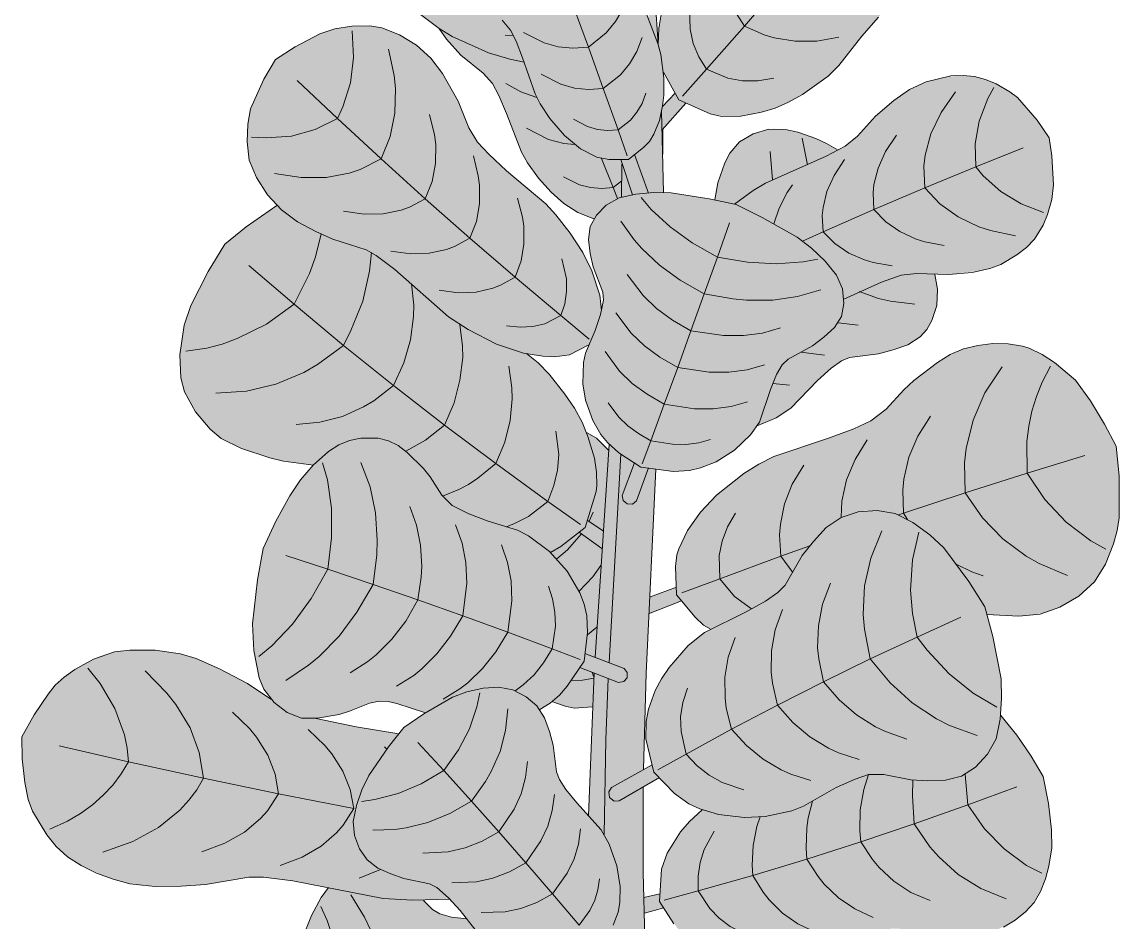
# Model space of a CAD drawing. Header units: centimetres. Extents: x 0 to 879, y -664 to 265.
# Drawn here: x 192.6 to 249.8, y 102.4 to 149.3 of the extents above; entities that cross this region are included whole.
import ezdxf

# ---------------------------------------------------------------- set-up
doc = ezdxf.new("R2010")
doc.units = ezdxf.units.CM
for name, color, linetype, lineweight, true_color in [('VEG-HOJAS', 117, 'Continuous', 18, 0x2e5e38), ('VEG-NERVIOS', 115, 'Continuous', 9, 0x528c5c), ('VEG-TRONCO', 25, 'Continuous', 18, 0x684830)]:
    doc.layers.add(name, color=color, linetype=linetype, lineweight=lineweight, true_color=true_color)
doc.layers.add('VEG-RELLENO', color=253, linetype='Continuous', true_color=0x96c896)

# ---------------------------------------------------------------- blocks, each defined once
blk = doc.blocks.new('VEG_Ficus_lyrata_ALZADO')
at = {"layer": 'VEG-RELLENO', "true_color": 0x518d59}
h = blk.add_hatch(color=115, dxfattribs=at)
h.dxf.hatch_style = 1
h.paths.add_polyline_path([(-20.65, 160.89), (-19.73, 161.9), (-18.29, 163.17), (-17.77, 163.48), (-17.18, 163.75), (-16.19, 164.07), (-15.16, 164.18), (-14.1, 164.01), (-13.39, 163.77), (-12.71, 163.45), (-11.83, 162.82), (-11.31, 162.29), (-10.39, 161.16), (-10.02, 160.6), (-9.4, 159.48), (-9.03, 158.97), (-8.35, 158.34), (-6.55, 157.04), (-7.83, 156.08), (-8.15, 155.74), (-8.59, 155.14), (-8.96, 154.46), (-9.11, 153.99), (-9.16, 153.49), (-9.15, 152.97), (-9, 152.21), (-8.7, 151.53), (-7.74, 150.34), (-6.7, 149.43), (-6.4, 149.1), (-6.07, 148.54), (-5.56, 147.25), (-6.3, 147.4), (-7.42, 147.74), (-9.31, 148.58), (-9.98, 149), (-11.85, 150.39), (-12.92, 151.09), (-13.7, 151.51), (-14.56, 151.76), (-16.38, 152.01), (-18.03, 152.47), (-18.96, 152.91), (-19.78, 153.53), (-20.5, 154.3), (-20.87, 154.85), (-21.22, 155.75), (-21.4, 156.72), (-21.45, 157.62), (-21.34, 158.46), (-20.94, 160.05)])
at = {"layer": 'VEG-RELLENO', "true_color": 0x4d8655}
h = blk.add_hatch(color=105, dxfattribs=at)
h.dxf.hatch_style = 1
h.paths.add_polyline_path([(16.09, 161.88), (17.17, 160.76), (18.52, 159.07), (19, 158.18), (19.38, 157.15), (19.58, 156.08), (19.49, 155.06), (19.13, 154.05), (18.59, 153.16), (17.84, 152.45), (16.93, 151.88), (16.04, 151.4), (14.25, 150.75), (13.75, 150.42), (12.91, 149.6), (10.58, 146.78), (9.66, 146.03), (8.23, 145.17), (7.52, 144.86), (6.81, 144.64), (5.74, 144.44), (5.06, 144.41), (4.14, 144.55), (2.51, 145.28), (1.7, 146.72), (1.57, 147.65), (1.43, 148.17), (1.46, 149), (1.57, 149.7), (1.74, 150.41), (2.14, 151.51), (2.27, 151.79), (2.8, 151.8), (3.3, 151.92), (4.34, 152.47), (5.36, 153.3), (6.08, 154.11), (6.75, 155.04), (7.3, 156), (8.6, 159.44), (8.96, 160.16), (9.29, 160.61), (10.75, 161.96), (11.55, 162.95), (11.9, 163.47), (12.84, 163.29), (13.73, 162.96), (15.17, 162.35)])
at = {"layer": 'VEG-RELLENO', "true_color": 0x6ca273}
h = blk.add_hatch(color=113, dxfattribs=at)
h.dxf.hatch_style = 1
h.paths.add_polyline_path([(-5.75, 157.53), (-4.7, 157.71), (-3.53, 157.82), (-2.64, 157.21), (-1.9, 156.85), (-1.24, 156.7), (-0.48, 156.76), (-0.01, 156.13), (0.34, 155.44), (0.5, 154.69), (0.53, 153.9), (0.51, 153.16), (0.31, 151.79), (0.33, 151.34), (0.79, 149.81), (1.5, 147.94), (1.67, 147.06), (1.74, 145.83), (1.62, 144.72), (1.4, 143.95), (1.21, 143.5), (0.84, 142.96), (-0.12, 142.18), (-1.15, 142.17), (-1.77, 142.29), (-2.19, 142.48), (-2.84, 142.89), (-3.65, 143.62), (-4.22, 144.31), (-4.86, 145.33), (-5.1, 145.86), (-5.9, 148.14), (-6.27, 148.92), (-6.54, 149.27), (-7.58, 150.16), (-8.07, 150.71), (-8.56, 151.32), (-8.92, 151.98), (-9.11, 152.71), (-9.16, 153.49), (-9.04, 154.22), (-8.72, 154.92), (-8.15, 155.74), (-7.66, 156.23), (-6.51, 157.06)])
at = {"layer": 'VEG-RELLENO', "true_color": 0x967052}
h = blk.add_hatch(color=23, dxfattribs=at)
h.dxf.hatch_style = 1
h.paths.add_polyline_path([(-1.97, 40), (-0.97, 60), (-0.79, 66.62), (-0.77, 69.98), (-0.94, 76.82), (-1.7, 90.14), (-0.06, 90.14), (0.17, 90.27), (0.26, 90.53), (0.17, 90.78), (-0.06, 90.92), (-1.75, 90.94), (-2.11, 98.02), (-2.2, 100.87), (-2.08, 100.93), (-0.86, 99.46), (-0.67, 99.42), (-0.44, 99.48), (-0.31, 99.63), (-0.27, 99.82), (-0.36, 100.07), (-1.49, 101.42), (-0.91, 102.27), (-0.66, 102.95), (-0.54, 104), (-0.66, 105.09), (-0.9, 105.94), (-1.26, 106.75), (-1.54, 107.24), (-2.2, 107.99), (-1.91, 115.41), (-0.59, 114.91), (-0.3, 115.01), (-0.16, 115.28), (-0.21, 115.51), (-0.38, 115.67), (-1.86, 116.24), (-1.12, 127.32), (-0.62, 126.89), (0.2, 126.37), (-0.44, 124.66), (-0.41, 124.43), (-0.22, 124.24), (0.05, 124.21), (0.3, 124.39), (0.93, 126.1), (1.3, 126.04), (0.8, 115.4), (0.67, 110.39), (-1, 109.44), (-1.12, 109.29), (-1.16, 109.1), (-1.13, 108.95), (-1.01, 108.8), (-0.87, 108.73), (-0.67, 108.73), (0.65, 109.46), (0.65, 105.01), (0.74, 101.61), (1.19, 93.97), (-0.41, 94.02), (-0.67, 93.86), (-0.74, 93.6), (-0.64, 93.35), (-0.43, 93.23), (1.25, 93.17), (1.95, 84.25), (0.3, 84.74), (0.02, 84.63), (-0.07, 84.5), (-0.1, 84.31), (-0.01, 84.09), (0.15, 83.97), (1.83, 83.46), (1.62, 81.83), (1.6, 80.64), (1.72, 79.87), (1.92, 79.11), (2.41, 77.9), (2.66, 73.49), (2.82, 66.61), (2.78, 59.9), (2.17, 40)])
h.paths.add_polyline_path([(-0.48, 140.21), (-0.46, 141.94), (0.1, 140.34)])
h.paths.add_polyline_path([(1.27, 150.53), (1.43, 148.18), (0.89, 149.54)])
h.paths.add_polyline_path([(1.61, 144.67), (1.71, 140.46), (0.92, 140.43), (0.19, 142.43), (0.84, 142.96), (1.1, 143.3), (1.4, 143.95)])
h.paths.add_polyline_path([(0.49, 150.71), (0.31, 151.56), (0.32, 152.01), (0.43, 152.61), (1.05, 152.08)])
at = {"layer": 'VEG-RELLENO', "true_color": 0x5b9663}
h = blk.add_hatch(color=103, dxfattribs=at)
h.dxf.hatch_style = 1
h.paths.add_polyline_path([(-18.51, 147.38), (-17.49, 148.05), (-15.96, 148.83), (-15.15, 149.04), (-14.23, 149.15), (-13.27, 149.11), (-12.36, 148.82), (-11.45, 148.33), (-10.65, 147.7), (-10, 146.93), (-9.46, 146.06), (-8.99, 145.21), (-8.44, 143.83), (-7.98, 143.08), (-7.4, 142.45), (-6.47, 141.59), (-4.72, 140.14), (-4.16, 139.59), (-3.15, 138.33), (-2.5, 137.33), (-1.9, 136.05), (-1.61, 135.11), (-1.52, 134.54), (-1.52, 134.3), (-1.58, 134.09), (-1.85, 133.27), (-2.18, 132.52), (-3.2, 132), (-3.98, 131.89), (-4.59, 131.92), (-5.59, 132.09), (-6.99, 132.56), (-8.48, 133.31), (-9.5, 133.98), (-12.3, 136.45), (-13.26, 137.17), (-13.79, 137.46), (-15.52, 138.02), (-16.42, 138.43), (-17.37, 138.93), (-18.21, 139.55), (-18.93, 140.33), (-19.51, 141.23), (-19.88, 142.14), (-20, 143.09), (-19.93, 144.3), (-19.72, 145.07), (-19.03, 146.52)])
at = {"layer": 'VEG-RELLENO', "true_color": 0x477c4e}
h = blk.add_hatch(color=105, dxfattribs=at)
h.dxf.hatch_style = 1
h.paths.add_polyline_path([(1.67, 143.77), (1.7, 142.81), (1.68, 142.46), (1.64, 143.73)])
h.paths.add_polyline_path([(-1.93, 139.08), (-2.76, 139.42), (-3.48, 139.88), (-4.15, 140.47), (-4.8, 141.2), (-5.38, 142.01), (-5.7, 142.56), (-6.47, 144.58), (-6.88, 145.51), (-7.21, 146.13), (-7.69, 146.67), (-8.86, 147.62), (-9.6, 148.44), (-10.01, 149.02), (-8.95, 148.4), (-7.81, 147.89), (-6.66, 147.49), (-5.56, 147.25), (-5.1, 145.86), (-4.86, 145.33), (-4.22, 144.31), (-3.45, 143.42), (-2.62, 142.74), (-1.98, 142.38), (-1.35, 142.19), (-0.52, 142.18), (-0.46, 141.94), (-0.48, 140.21), (-0.85, 140.07), (-1.28, 139.8), (-1.64, 139.47)])
at = {"layer": 'VEG-RELLENO', "true_color": 0x609967}
h = blk.add_hatch(color=103, dxfattribs=at)
h.dxf.hatch_style = 1
h.paths.add_polyline_path([(21.8, 143.31), (21.95, 142.37), (22.03, 141.1), (21.95, 140.1), (21.72, 139.31), (21.36, 138.5), (21.04, 138.02), (20.37, 137.39), (19.29, 136.71), (18.42, 136.41), (16.56, 136.18), (14.89, 136.23), (14.09, 136.14), (13.07, 135.79), (11.11, 134.9), (10.96, 135.68), (10.72, 136.15), (10.14, 136.87), (9.42, 137.55), (8.93, 137.94), (8.12, 138.46), (6.64, 139.27), (5.4, 139.85), (6.38, 140.56), (7.02, 140.94), (9.36, 141.96), (10.93, 142.72), (11.61, 143.2), (12.76, 144.44), (14.24, 145.64), (15.09, 146.11), (16.36, 146.48), (17.33, 146.56), (17.92, 146.51), (18.77, 146.24), (19.53, 145.85), (20.15, 145.4), (20.65, 144.87), (21.38, 143.95)])
at = {"layer": 'VEG-RELLENO', "true_color": 0x96bc76}
h = blk.add_hatch(color=63, dxfattribs=at)
h.dxf.hatch_style = 1
h.paths.add_polyline_path([(1.66, 144.94), (2.32, 145.63), (2.51, 145.28), (2.87, 145.12), (1.64, 143.73), (1.61, 144.67)])
at = {"layer": 'VEG-RELLENO', "true_color": 0x487d4f}
h = blk.add_hatch(color=105, dxfattribs=at)
h.dxf.hatch_style = 1
h.paths.add_polyline_path([(15.85, 136.18), (16.01, 135.11), (15.9, 134.29), (15.57, 133.55), (15.09, 132.94), (14.45, 132.52), (13.68, 132.25), (12.92, 132.04), (11.4, 131.85), (10.98, 131.68), (10.44, 131.3), (9.74, 130.66), (8.35, 129.21), (7.58, 128.72), (6.59, 128.29), (6.82, 128.74), (7.28, 130.19), (7.79, 131.32), (8.2, 131.77), (9.48, 132.46), (10.62, 133.42), (10.99, 134), (11.09, 134.44), (11.11, 134.9), (13.07, 135.79), (14.09, 136.14), (14.62, 136.22), (15.16, 136.22)])
h.paths.add_polyline_path([(4.39, 140.07), (4.48, 140.71), (4.63, 141.22), (4.91, 142.01), (5.16, 142.51), (5.67, 143.09), (6.13, 143.39), (6.64, 143.61), (7.47, 143.78), (8.38, 143.68), (9.02, 143.5), (9.93, 143.14), (10.81, 142.66), (9.05, 141.82), (7.02, 140.94), (6.38, 140.56), (5.4, 139.85)])
at = {"layer": 'VEG-RELLENO', "true_color": 0x96bc76}
h = blk.add_hatch(color=63, dxfattribs=at)
h.dxf.hatch_style = 1
h.paths.add_polyline_path([(0.1, 140.34), (-0.52, 142.18), (-0.12, 142.18), (0.19, 142.43), (0.92, 140.43)])
at = {"layer": 'VEG-RELLENO', "true_color": 0x6ea275}
h = blk.add_hatch(color=113, dxfattribs=at)
h.dxf.hatch_style = 1
h.paths.add_polyline_path([(5.49, 139.83), (6.85, 139.16), (8.67, 138.12), (9.42, 137.55), (10.14, 136.87), (10.72, 136.15), (11.03, 135.43), (11.11, 134.68), (10.99, 134), (10.62, 133.42), (10.06, 132.91), (9.48, 132.46), (8.2, 131.77), (7.9, 131.48), (7.6, 130.97), (7.28, 130.19), (6.71, 128.49), (6.25, 127.83), (5.41, 127.02), (4.45, 126.42), (3.63, 126.1), (3.07, 125.97), (2.23, 125.91), (0.53, 126.15), (-0.62, 126.89), (-1.22, 127.42), (-1.56, 127.85), (-1.98, 128.58), (-2.36, 129.63), (-2.49, 130.48), (-2.47, 131.59), (-2.35, 132.09), (-1.85, 133.27), (-1.58, 134.09), (-1.42, 134.85), (-1.46, 135.26), (-1.96, 136.58), (-2.11, 137.28), (-2.2, 138.01), (-2.12, 138.68), (-1.79, 139.28), (-1.28, 139.8), (-0.61, 140.17), (0.26, 140.37), (1.5, 140.46), (2.41, 140.41), (4.3, 140.09)])
at = {"layer": 'VEG-RELLENO', "true_color": 0x4d8554}
h = blk.add_hatch(color=105, dxfattribs=at)
h.dxf.hatch_style = 1
h.paths.add_polyline_path([(-21.16, 137.76), (-20.04, 138.66), (-18.45, 139.78), (-17.67, 139.12), (-16.74, 138.59), (-15.52, 138.02), (-14.06, 137.56), (-13.26, 137.17), (-12.54, 136.64), (-11.55, 135.81), (-9.81, 134.23), (-9.17, 133.74), (-8.48, 133.31), (-6.99, 132.56), (-6.28, 132.29), (-5.43, 132.06), (-5.15, 131.85), (-4.25, 130.98), (-3.18, 129.58), (-2.54, 128.48), (-2.1, 127.37), (-1.82, 126.24), (-1.76, 125.19), (-1.88, 124.55), (-2.37, 122.99), (-3.65, 122.01), (-4.19, 121.7), (-5.05, 122.39), (-5.61, 122.72), (-7.7, 123.43), (-8.67, 123.81), (-9.3, 124.15), (-9.68, 124.48), (-10.62, 125.86), (-11.43, 126.7), (-12.12, 127.27), (-12.36, 127.41), (-12.89, 127.59), (-13.46, 127.67), (-14.06, 127.66), (-14.94, 127.45), (-15.76, 126.95), (-16.54, 126.25), (-18.46, 126.53), (-19.54, 126.85), (-20.66, 127.27), (-21.34, 127.64), (-21.64, 127.86), (-22.45, 128.71), (-23.09, 129.72), (-23.37, 130.43), (-23.45, 130.8), (-23.5, 131.99), (-23.28, 133.54), (-22.93, 134.57), (-21.9, 136.57)])
at = {"layer": 'VEG-RELLENO', "true_color": 0x528e5a}
h = blk.add_hatch(color=93, dxfattribs=at)
h.dxf.hatch_style = 1
h.paths.add_polyline_path([(25.3, 127.24), (25.45, 125.69), (25.45, 123.51), (25.26, 122.5), (24.91, 121.44), (24.39, 120.44), (23.65, 119.65), (22.71, 119.01), (21.69, 118.57), (20.61, 118.39), (18.56, 118.46), (18.45, 118.86), (17.75, 119.99), (16.74, 121.41), (16.08, 122.17), (15.31, 122.83), (14.41, 123.43), (13.47, 123.81), (12.84, 123.89), (12.18, 123.87), (11.54, 123.74), (10.96, 123.52), (10.43, 123.2), (9.96, 122.76), (9.12, 121.78), (8.78, 121.28), (8.21, 120.24), (7.67, 119.61), (7.02, 119.16), (6.02, 118.61), (4.14, 117.71), (3.8, 117.91), (3.35, 118.32), (2.38, 119.48), (2.36, 121.28), (2.41, 121.58), (2.62, 122.2), (2.96, 122.84), (3.63, 123.8), (4.17, 124.4), (4.79, 124.98), (6.28, 126.06), (7.45, 126.7), (10.3, 127.65), (11.63, 128.14), (12.51, 128.56), (13.06, 128.94), (14.48, 130.43), (15.35, 131.13), (16.31, 131.81), (17.34, 132.31), (18.48, 132.55), (19.67, 132.57), (20.41, 132.45), (20.76, 132.34), (21.77, 131.82), (22.93, 130.91), (23.6, 130.15), (24.7, 128.39)])
at = {"layer": 'VEG-RELLENO', "true_color": 0x6aa071}
h = blk.add_hatch(color=103, dxfattribs=at)
h.dxf.hatch_style = 1
h.paths.add_polyline_path([(-19.16, 121.91), (-18.49, 123.32), (-17.41, 125.21), (-16.79, 125.98), (-16.03, 126.72), (-15.21, 127.31), (-14.36, 127.62), (-13.46, 127.67), (-12.62, 127.52), (-11.88, 127.1), (-11.21, 126.49), (-10.62, 125.86), (-9.68, 124.48), (-9.3, 124.15), (-8.67, 123.81), (-7.7, 123.43), (-5.61, 122.72), (-4.77, 122.19), (-3.74, 121.25), (-3.32, 120.73), (-2.96, 120.19), (-2.54, 119.3), (-2.35, 118.7), (-2.24, 117.81), (-2.43, 116.04), (-3.32, 114.73), (-3.72, 114.26), (-4.2, 113.85), (-4.74, 113.51), (-5.25, 114.03), (-5.9, 114.43), (-6.62, 114.66), (-7.14, 114.68), (-7.99, 114.57), (-9.04, 114.26), (-9.76, 113.9), (-10.7, 113.34), (-12.19, 113.83), (-12.64, 113.93), (-13.11, 113.94), (-13.62, 113.84), (-14.92, 113.32), (-15.75, 113.15), (-16.61, 113.04), (-17.42, 113.12), (-18.15, 113.5), (-18.79, 114.08), (-19.26, 114.85), (-19.54, 115.85), (-19.71, 117.29), (-19.69, 118.34), (-19.42, 120.53)])
at = {"layer": 'VEG-RELLENO', "true_color": 0x477b4e}
h = blk.add_hatch(color=105, dxfattribs=at)
h.dxf.hatch_style = 1
h.paths.add_polyline_path([(-2.31, 127.95), (-1.6, 127.5), (-1.15, 127.01), (-1.44, 122.83), (-2.26, 123.37), (-1.88, 124.55), (-1.75, 125.53), (-1.89, 126.61)])
h.paths.add_polyline_path([(-2.01, 113.66), (-2.95, 113.59), (-3.42, 113.68), (-4.11, 113.93), (-3.52, 114.49), (-2.66, 115.71), (-1.91, 115.41)])
h.paths.add_polyline_path([(-2.35, 118.7), (-2.66, 119.6), (-3.13, 120.47), (-3.52, 120.99), (-4.19, 121.7), (-3.65, 122.01), (-2.69, 122.75), (-1.5, 121.9), (-1.86, 116.24), (-2.39, 116.43), (-2.24, 117.81)])
at = {"layer": 'VEG-RELLENO', "true_color": 0x96bc76}
h = blk.add_hatch(color=63, dxfattribs=at)
h.dxf.hatch_style = 1
h.paths.add_polyline_path([(-0.44, 124.66), (0.2, 126.37), (0.53, 126.15), (0.93, 126.08), (0.32, 124.43), (0.12, 124.24), (-0.11, 124.21), (-0.37, 124.37)])
at = {"layer": 'VEG-RELLENO', "true_color": 0x689f6f}
h = blk.add_hatch(color=103, dxfattribs=at)
h.dxf.hatch_style = 1
h.paths.add_polyline_path([(18.45, 118.86), (18.87, 117.31), (19.3, 115.11), (19.33, 114.09), (19.26, 113.01), (19.04, 111.99), (18.6, 111.18), (17.97, 110.51), (17.24, 110.04), (16.4, 109.83), (15.48, 109.8), (14.6, 109.84), (13.19, 110.13), (12.4, 110.12), (11.69, 109.89), (10.71, 109.44), (9.01, 108.48), (8.39, 108.23), (7, 107.94), (5.92, 107.88), (4.57, 108.04), (3.6, 108.33), (3.02, 108.6), (2.28, 109.14), (1.2, 110.24), (0.79, 111.98), (0.8, 112.89), (0.93, 113.53), (1.28, 114.5), (1.6, 115.11), (2, 115.71), (3, 116.84), (3.84, 117.53), (6.02, 118.61), (7.02, 119.16), (7.67, 119.61), (8.05, 120), (8.94, 121.54), (9.52, 122.27), (10.19, 122.99), (10.96, 123.52), (11.86, 123.81), (12.84, 123.89), (13.78, 123.72), (14.71, 123.25), (15.84, 122.4), (16.53, 121.67), (17.75, 119.99)])
at = {"layer": 'VEG-RELLENO', "true_color": 0x96bc76}
h = blk.add_hatch(color=63, dxfattribs=at)
h.dxf.hatch_style = 1
h.paths.add_polyline_path([(-1.5, 121.9), (-2.69, 122.75), (-2.37, 122.99), (-2.26, 123.37), (-1.44, 122.83)])
h = blk.add_hatch(color=63, dxfattribs=at)
h.dxf.hatch_style = 1
h.paths.add_polyline_path([(0.97, 119.36), (2.38, 119.88), (2.38, 119.48), (2.64, 119.18), (0.93, 118.49)])
at = {"layer": 'VEG-RELLENO', "true_color": 0x53905b}
h = blk.add_hatch(color=93, dxfattribs=at)
h.dxf.hatch_style = 1
h.paths.add_polyline_path([(-31.73, 112.08), (-31.21, 113.06), (-30.36, 114.32), (-29.99, 114.78), (-29.53, 115.2), (-28.67, 115.79), (-27.65, 116.3), (-26.91, 116.51), (-25.67, 116.63), (-24.78, 116.6), (-23.89, 116.49), (-23.06, 116.3), (-22.24, 116.01), (-19.97, 114.87), (-18.75, 114.05), (-18.15, 113.5), (-17.42, 113.12), (-16.9, 113.03), (-16.4, 113.05), (-14.31, 112.61), (-12.08, 112.25), (-13.51, 110.31), (-14.01, 109.33), (-14.3, 108.51), (-14.43, 107.95), (-14.46, 107.43), (-14.33, 106.7), (-14.14, 106.25), (-13.88, 105.84), (-13.39, 105.37), (-12.96, 105.14), (-12.05, 104.77), (-10.69, 104.49), (-10.28, 104.34), (-9.94, 104.12), (-9.43, 103.62), (-11.35, 103.57), (-12.91, 103.67), (-17.62, 104.58), (-19.14, 104.78), (-20.28, 104.73), (-22.17, 104.39), (-24.33, 104.27), (-25.68, 104.35), (-26.54, 104.54), (-27.41, 104.82), (-28.65, 105.39), (-29.36, 105.84), (-30.2, 106.67), (-30.85, 107.61), (-31.31, 108.52), (-31.53, 109.41), (-31.73, 111.14)])
at = {"layer": 'VEG-RELLENO', "true_color": 0x96bc76}
h = blk.add_hatch(color=63, dxfattribs=at)
h.dxf.hatch_style = 1
h.paths.add_polyline_path([(-0.63, 114.92), (-2.66, 115.71), (-2.43, 116.04), (-2.36, 116.43), (-0.38, 115.67), (-0.21, 115.51), (-0.16, 115.24), (-0.33, 114.99)])
at = {"layer": 'VEG-RELLENO', "true_color": 0x70a477}
h = blk.add_hatch(color=113, dxfattribs=at)
h.dxf.hatch_style = 1
h.paths.add_polyline_path([(-11.82, 112.57), (-10.79, 113.28), (-9.29, 114.15), (-8.54, 114.43), (-7.7, 114.62), (-6.88, 114.68), (-6.14, 114.53), (-5.45, 114.18), (-4.89, 113.7), (-4.5, 113.08), (-4.24, 112.36), (-4.05, 111.65), (-3.87, 110.26), (-3.72, 109.86), (-3.38, 109.34), (-2.81, 108.65), (-1.54, 107.24), (-1.13, 106.49), (-0.72, 105.37), (-0.55, 104.28), (-0.57, 103.46), (-0.66, 102.95), (-0.91, 102.27), (-1.72, 101.09), (-2.84, 100.57), (-3.55, 100.36), (-4.06, 100.33), (-4.87, 100.39), (-5.93, 100.65), (-6.72, 101.01), (-7.68, 101.63), (-8.07, 102), (-8.89, 103.04), (-9.5, 103.7), (-10.1, 104.24), (-10.48, 104.42), (-11.83, 104.7), (-12.5, 104.95), (-13.18, 105.25), (-13.74, 105.67), (-14.14, 106.25), (-14.39, 106.94), (-14.46, 107.68), (-14.3, 108.51), (-13.9, 109.59), (-13.51, 110.31), (-12.51, 111.72)])
at = {"layer": 'VEG-RELLENO', "true_color": 0x4b8353}
h = blk.add_hatch(color=105, dxfattribs=at)
h.dxf.hatch_style = 1
h.paths.add_polyline_path([(21.5, 110.02), (21.77, 108.61), (21.96, 106.62), (21.86, 105.68), (21.61, 104.68), (21.2, 103.74), (20.57, 102.97), (19.73, 102.34), (18.81, 101.9), (17.82, 101.7), (16.78, 101.69), (15.79, 101.74), (13.99, 102.09), (13.41, 102.08), (12.28, 101.83), (8.87, 100.75), (7.7, 100.6), (6.08, 100.62), (5.34, 100.73), (4.64, 100.9), (3.66, 101.27), (3.09, 101.57), (2.42, 102.13), (1.49, 103.51), (1.6, 105.2), (1.89, 106.03), (2.6, 107.14), (3.06, 107.67), (3.73, 108.29), (4.57, 108.04), (5.58, 107.9), (6.64, 107.91), (7.71, 108.06), (8.39, 108.23), (9.01, 108.48), (10.44, 109.3), (11.69, 109.89), (12.15, 110.06), (12.65, 110.15), (13.19, 110.13), (14.31, 109.89), (14.89, 109.82), (16.1, 109.81), (16.98, 109.94), (17.73, 110.33), (18.2, 110.71), (18.6, 111.18), (19.04, 111.99), (19.28, 113.2), (19.94, 112.42), (20.75, 111.27)])
at = {"layer": 'VEG-RELLENO', "true_color": 0x96bc76}
h = blk.add_hatch(color=63, dxfattribs=at)
h.dxf.hatch_style = 1
h.paths.add_polyline_path([(-1.03, 109.42), (1.11, 110.63), (1.2, 110.24), (1.47, 109.94), (-0.6, 108.75), (-0.87, 108.73), (-1.07, 108.85), (-1.16, 109.14)])
at = {"layer": 'VEG-RELLENO', "true_color": 0x4a8051}
h = blk.add_hatch(color=105, dxfattribs=at)
h.dxf.hatch_style = 1
h.paths.add_polyline_path([(-18, 98.1), (-17.65, 99.69), (-17.05, 101.85), (-16.48, 103.09), (-15.76, 104.24), (-12.91, 103.67), (-10.81, 103.56), (-10.34, 103.09), (-9.95, 102.86), (-9.35, 102.69), (-8.55, 102.6), (-8.07, 102), (-7.68, 101.63), (-6.98, 101.15), (-6.2, 100.76), (-5.67, 100.56), (-4.87, 100.39), (-4.06, 100.33), (-3.42, 100.39), (-3, 99.76), (-2.61, 98.94), (-2.47, 98.35), (-2.24, 96.83), (-2.67, 95.27), (-2.89, 94.68), (-3.39, 93.88), (-4.02, 93.16), (-5.01, 94), (-6.14, 94.69), (-7.41, 95.26), (-8.86, 95.72), (-9.85, 95.95), (-10.81, 96.1), (-13.71, 96.12), (-15.34, 96.2), (-16.42, 96.31), (-17.13, 96.47), (-17.99, 96.87)])
at = {"layer": 'VEG-RELLENO', "true_color": 0x96bc76}
h = blk.add_hatch(color=63, dxfattribs=at)
h.dxf.hatch_style = 1
h.paths.add_polyline_path([(0.69, 103.71), (1.52, 103.91), (1.49, 103.51), (1.72, 103.18), (0.71, 102.89)])
at = {"layer": 'VEG-HOJAS'}
for points in [[(-5.56, 147.25), (-6.3, 147.4), (-7.42, 147.74), (-9.31, 148.58), (-9.98, 149), (-11.85, 150.39)], [(12.91, 149.6), (12.05, 148.6), (10.85, 147.07), (10.29, 146.52), (8.96, 145.57), (8.23, 145.17), (7.52, 144.86), (6.81, 144.64), (5.74, 144.44), (4.74, 144.42), (4.14, 144.55), (2.51, 145.28), (1.7, 146.72)], [(0.55, 150.5), (1.41, 148.22), (1.57, 147.65), (1.72, 146.44), (1.72, 145.53), (1.66, 144.98), (1.49, 144.2), (1.21, 143.5), (0.98, 143.12), (0.69, 142.82), (-0.12, 142.18), (-1.15, 142.17), (-1.77, 142.29), (-2.62, 142.74), (-3.45, 143.42), (-4.22, 144.31), (-4.72, 145.08), (-4.99, 145.59), (-5.64, 147.47), (-5.98, 148.34), (-6.27, 148.92), (-6.7, 149.43)], [(1.43, 148.17), (1.46, 149), (1.64, 150.05), (1.86, 150.77), (2.27, 151.79)], [(-2.18, 132.52), (-3.2, 132), (-3.98, 131.89), (-4.59, 131.92), (-5.59, 132.09), (-6.99, 132.56), (-8.48, 133.31), (-9.5, 133.98), (-12.3, 136.45), (-13.26, 137.17), (-13.79, 137.46), (-15.52, 138.02), (-16.42, 138.43), (-17.37, 138.93), (-18.21, 139.55), (-18.93, 140.33), (-19.51, 141.23), (-19.88, 142.14), (-20, 143.09), (-19.96, 144.01), (-19.81, 144.82), (-19.12, 146.36), (-18.51, 147.38), (-17.49, 148.05), (-16.21, 148.73), (-15.43, 148.99), (-14.54, 149.13), (-13.59, 149.14), (-12.97, 149.04), (-12.05, 148.68), (-11.17, 148.13), (-10.42, 147.46), (-9.81, 146.65), (-8.99, 145.21), (-8.44, 143.83), (-7.98, 143.08), (-7.4, 142.45), (-6.47, 141.59), (-4.43, 139.87), (-3.9, 139.29), (-3.15, 138.33), (-2.5, 137.33), (-2.02, 136.37), (-1.61, 135.11), (-1.52, 134.3)], [(-1.93, 139.08), (-2.76, 139.42), (-3.48, 139.88), (-4.15, 140.47), (-4.8, 141.2), (-5.38, 142.01), (-5.7, 142.56), (-6.47, 144.58), (-6.88, 145.51), (-7.21, 146.13), (-7.69, 146.67), (-8.86, 147.62), (-9.6, 148.44), (-10.01, 149.02)], [(5.4, 139.85), (6.38, 140.56), (7.02, 140.94), (10.19, 142.35), (11.17, 142.87), (11.81, 143.39), (12.76, 144.44), (13.71, 145.25), (14.52, 145.82), (15.39, 146.23), (16.69, 146.53), (17.33, 146.56), (17.92, 146.51), (18.49, 146.35), (19.04, 146.12), (19.76, 145.71), (20.15, 145.4), (21.18, 144.22), (21.8, 143.31), (21.95, 142.37), (22.04, 140.86), (21.95, 140.1), (21.72, 139.31), (21.5, 138.76), (21.04, 138.02), (20.62, 137.59), (20.12, 137.2), (19.29, 136.71), (18.72, 136.49), (17.79, 136.29), (16.56, 136.18), (14.89, 136.23), (14.09, 136.14), (13.07, 135.79), (11.11, 134.9)], [(1.66, 144.94), (2.32, 145.63)], [(2.87, 145.12), (1.64, 143.73)], [(1.67, 143.77), (1.68, 142.46)], [(4.39, 140.07), (4.54, 140.96), (4.91, 142.01), (5.16, 142.51), (5.67, 143.09), (6.38, 143.51), (7.19, 143.75), (8.06, 143.74), (8.7, 143.6), (9.64, 143.27), (10.21, 143.01), (10.81, 142.66)], [(0.19, 142.43), (0.92, 140.43)], [(0.1, 140.34), (-0.52, 142.18)], [(-16.54, 126.25), (-18.1, 126.46), (-18.81, 126.62), (-20.29, 127.11), (-21.34, 127.64), (-21.92, 128.12), (-22.69, 129.03), (-23.25, 130.07), (-23.45, 130.8), (-23.5, 131.99), (-23.28, 133.54), (-22.93, 134.57), (-22.03, 136.34), (-21.16, 137.76), (-20.04, 138.66), (-18.45, 139.78)], [(15.85, 136.18), (15.99, 135.41), (15.96, 134.56), (15.7, 133.78), (15.43, 133.32), (15.09, 132.94), (14.45, 132.52), (13.68, 132.25), (12.92, 132.04), (11.4, 131.85), (10.98, 131.68), (10.44, 131.3), (9.74, 130.66), (8.35, 129.21), (7.58, 128.72), (6.59, 128.29)], [(4.14, 117.71), (3.8, 117.91), (3.35, 118.32), (2.38, 119.48), (2.34, 120.97), (2.41, 121.58), (2.5, 121.89), (2.96, 122.84), (3.63, 123.8), (4.47, 124.69), (5.89, 125.81), (6.67, 126.29), (7.45, 126.7), (10.3, 127.65), (11.63, 128.14), (12.51, 128.56), (13.31, 129.16), (14.23, 130.18), (14.75, 130.66), (15.98, 131.6), (16.65, 132.01), (17.34, 132.31), (18.09, 132.49), (18.88, 132.58), (19.67, 132.57), (20.41, 132.45), (20.76, 132.34), (21.44, 132.02), (22.09, 131.6), (23.18, 130.67), (23.97, 129.6), (24.7, 128.39), (25.3, 127.24), (25.45, 125.69), (25.45, 123.51), (25.35, 122.84), (25.16, 122.15), (24.75, 121.09), (24.17, 120.16), (23.36, 119.42), (22.37, 118.84), (21.34, 118.48), (20.23, 118.38), (18.56, 118.46)], [(-5.43, 132.06), (-4.83, 131.58), (-4.25, 130.98), (-3.43, 129.95), (-2.94, 129.21), (-2.54, 128.48), (-2.23, 127.74), (-1.89, 126.61), (-1.78, 125.88), (-1.76, 125.19), (-1.81, 124.87), (-2.37, 122.99), (-3.65, 122.01), (-4.19, 121.7)], [(-10.7, 113.34), (-12.19, 113.83), (-12.64, 113.93), (-13.11, 113.94), (-13.62, 113.84), (-14.65, 113.42), (-15.19, 113.26), (-16.33, 113.06), (-17.16, 113.06), (-17.91, 113.35), (-18.59, 113.87), (-19.13, 114.57), (-19.37, 115.16), (-19.65, 116.58), (-19.72, 117.98), (-19.46, 120.27), (-19.16, 121.91), (-18.49, 123.32), (-17.77, 124.64), (-17.22, 125.48), (-16.55, 126.24), (-15.76, 126.95), (-15.21, 127.31), (-14.66, 127.54), (-14.06, 127.66), (-13.17, 127.65), (-12.62, 127.52), (-12.12, 127.27), (-11.65, 126.91), (-10.81, 126.07), (-10.46, 125.63), (-9.85, 124.69), (-9.3, 124.15), (-8.44, 123.71), (-7.43, 123.33), (-5.91, 122.85), (-5.33, 122.57), (-4.24, 121.74), (-3.32, 120.73), (-2.66, 119.6), (-2.43, 119), (-2.28, 118.4), (-2.25, 117.52), (-2.43, 116.04), (-3.32, 114.73), (-3.72, 114.26), (-4.2, 113.85), (-4.74, 113.51)], [(-2.31, 127.95), (-1.79, 127.66), (-1.15, 127.01)], [(0.93, 126.1), (0.3, 124.39), (0.09, 124.22), (-0.18, 124.23), (-0.39, 124.4), (-0.44, 124.66), (0.2, 126.37)], [(-2.26, 123.37), (-1.44, 122.83)], [(-1.5, 121.9), (-2.69, 122.75)], [(0.97, 119.36), (2.38, 119.88)], [(2.64, 119.18), (0.93, 118.49)], [(-9.43, 103.62), (-11.35, 103.57), (-12.91, 103.67), (-17.62, 104.58), (-19.14, 104.78), (-19.91, 104.77), (-22.17, 104.39), (-23.43, 104.3), (-24.78, 104.28), (-26.11, 104.43), (-26.98, 104.67), (-27.84, 104.99), (-28.65, 105.39), (-29.36, 105.84), (-29.95, 106.37), (-30.44, 106.98), (-31.18, 108.22), (-31.4, 108.82), (-31.58, 109.7), (-31.72, 110.94), (-31.73, 112.08), (-31.1, 113.24), (-30.36, 114.32), (-29.99, 114.78), (-29.53, 115.2), (-28.97, 115.6), (-28, 116.14), (-26.91, 116.51), (-26.1, 116.61), (-24.78, 116.6), (-23.47, 116.41), (-22.65, 116.17), (-21.44, 115.64), (-19.97, 114.87), (-18.75, 114.05)], [(-2.39, 116.43), (-0.34, 115.65), (-0.18, 115.44), (-0.18, 115.17), (-0.36, 114.97), (-0.63, 114.92), (-2.66, 115.71)], [(-8.07, 102), (-8.89, 103.04), (-9.5, 103.7), (-10.1, 104.24), (-10.48, 104.42), (-11.83, 104.7), (-12.5, 104.95), (-13.18, 105.25), (-13.74, 105.67), (-14.14, 106.25), (-14.39, 106.94), (-14.46, 107.68), (-14.3, 108.51), (-14.01, 109.33), (-13.65, 110.07), (-12.63, 111.56), (-11.82, 112.57), (-10.79, 113.28), (-9.29, 114.15), (-8.54, 114.43), (-7.7, 114.62), (-6.88, 114.68), (-6.14, 114.53), (-5.45, 114.18), (-4.89, 113.7), (-4.5, 113.08), (-4.24, 112.36), (-4.05, 111.65), (-3.87, 110.26), (-3.72, 109.86), (-3.38, 109.34), (-2.81, 108.65), (-1.54, 107.24), (-1.13, 106.49), (-0.72, 105.37), (-0.55, 104.28), (-0.57, 103.46), (-0.66, 102.95), (-0.91, 102.27)], [(-1.99, 113.66), (-2.95, 113.59), (-3.42, 113.68), (-4.11, 113.93)], [(-16.4, 113.05), (-14.31, 112.61), (-12.08, 112.25)], [(19.28, 113.2), (20.12, 112.17), (20.87, 111.08), (21.5, 110.02), (21.77, 108.61), (21.93, 107.24), (21.95, 106.31), (21.79, 105.35), (21.61, 104.68), (21.36, 104.03), (21.02, 103.46), (20.57, 102.97), (20.03, 102.53), (19.43, 102.17)], [(2.25, 102.35), (1.49, 103.51), (1.6, 105.2), (1.89, 106.03), (2.6, 107.14), (3.06, 107.67), (3.73, 108.29)], [(1.49, 109.96), (-0.6, 108.75), (-0.87, 108.73), (-1.11, 108.92), (-1.15, 109.22), (-1, 109.44), (1.11, 110.63)], [(-17.99, 96.87), (-18, 98.1), (-17.65, 99.69), (-17.15, 101.52), (-16.64, 102.78), (-16.13, 103.71), (-15.76, 104.24)], [(-10.81, 103.56), (-10.34, 103.09), (-9.95, 102.86), (-9.35, 102.69), (-8.55, 102.6)], [(0.69, 103.71), (1.52, 103.91)], [(1.72, 103.18), (0.71, 102.89)]]:
    blk.add_lwpolyline(points, dxfattribs=at)
for points in [[(5.49, 139.83), (6.85, 139.16), (8.67, 138.12), (9.42, 137.55), (10.14, 136.87), (10.72, 136.15), (11.03, 135.43), (11.11, 134.68), (10.99, 134), (10.62, 133.42), (10.06, 132.91), (9.48, 132.46), (8.2, 131.77), (7.9, 131.48), (7.6, 130.97), (7.28, 130.19), (6.71, 128.49), (6.25, 127.83), (5.41, 127.02), (4.45, 126.42), (3.63, 126.1), (3.07, 125.97), (2.23, 125.91), (0.53, 126.15), (-0.62, 126.89), (-1.22, 127.42), (-1.56, 127.85), (-1.98, 128.58), (-2.36, 129.63), (-2.49, 130.48), (-2.47, 131.59), (-2.35, 132.09), (-1.85, 133.27), (-1.58, 134.09), (-1.42, 134.85), (-1.46, 135.26), (-1.96, 136.58), (-2.11, 137.28), (-2.2, 138.01), (-2.12, 138.68), (-1.79, 139.28), (-1.28, 139.8), (-0.61, 140.17), (0.26, 140.37), (1.2, 140.45), (2.1, 140.44), (4.08, 140.13)], [(18.45, 118.86), (18.87, 117.31), (19.3, 115.11), (19.33, 114.09), (19.26, 113.01), (19.04, 111.99), (18.6, 111.18), (17.97, 110.51), (17.24, 110.04), (16.4, 109.83), (15.48, 109.8), (14.6, 109.84), (13.19, 110.13), (12.4, 110.12), (11.69, 109.89), (10.71, 109.44), (9.01, 108.48), (8.39, 108.23), (7, 107.94), (5.92, 107.88), (4.57, 108.04), (3.6, 108.33), (3.02, 108.6), (2.28, 109.14), (1.2, 110.24), (0.79, 111.98), (0.8, 112.89), (0.93, 113.53), (1.28, 114.5), (1.6, 115.11), (2, 115.71), (3, 116.84), (3.84, 117.53), (6.02, 118.61), (7.02, 119.16), (7.67, 119.61), (8.05, 120), (8.94, 121.54), (9.52, 122.27), (10.19, 122.99), (10.96, 123.52), (11.86, 123.81), (12.84, 123.89), (13.78, 123.72), (14.71, 123.25), (15.58, 122.61), (16.31, 121.93), (17.62, 120.19)]]:
    blk.add_lwpolyline(points, close=True, dxfattribs=at)
at = {"layer": 'VEG-NERVIOS'}
for points in [[(5.92, 149.13), (5.34, 150.04), (4.93, 151), (4.68, 152.02), (4.62, 152.66)], [(5.92, 149.13), (7.87, 151.42)], [(-2.21, 148.03), (-1.28, 148.77), (-0.79, 149.37), (-0.4, 150.05), (-0.12, 150.82)], [(-2.21, 148.03), (-3, 150.18)], [(3.94, 146.88), (3.54, 147.53), (3.25, 148.23), (3.09, 148.96), (3.06, 150.13)], [(-15.29, 144.32), (-15.01, 144.92), (-14.61, 146.17), (-14.45, 147.49), (-14.52, 148.89)], [(-2.21, 148.03), (-3.01, 147.97), (-3.78, 148.05), (-4.52, 148.25), (-5.59, 148.8)], [(3.94, 146.88), (5.92, 149.13)], [(5.92, 149.13), (6.96, 148.67), (7.48, 148.51), (8.57, 148.34), (9.69, 148.35), (10.84, 148.56)], [(-6.12, 148.64), (-6.54, 148.66)], [(-1.43, 145.87), (-0.54, 146.58), (-0.06, 147.16), (0.31, 147.81), (0.59, 148.54)], [(-13.01, 142.21), (-12.54, 143.37), (-12.29, 144.59), (-12.26, 145.88), (-12.33, 146.55), (-12.63, 147.93)], [(-1.43, 145.87), (-2.21, 148.03)], [(-1.43, 145.87), (-2.2, 145.83), (-2.94, 145.9), (-3.65, 146.1), (-4.67, 146.63)], [(2.69, 145.48), (3.94, 146.88)], [(3.94, 146.88), (5.06, 146.41), (5.83, 146.27), (6.63, 146.27), (7.46, 146.41)], [(-15.29, 144.32), (-17.39, 146.3)], [(-4.9, 145.4), (-5.72, 145.7), (-6.51, 146.14)], [(-0.66, 143.72), (-1.43, 145.87)], [(17.98, 141.8), (17.95, 142.99), (18.16, 144.18), (18.61, 145.35), (18.93, 145.92)], [(-0.66, 143.72), (-0.02, 144.23), (0.32, 144.64), (0.6, 145.1), (0.79, 145.63)], [(15.32, 140.7), (15.28, 141.83), (15.34, 142.4), (15.64, 143.51), (16.17, 144.62), (16.93, 145.71)], [(-15.29, 144.32), (-16.44, 143.74), (-17.68, 143.4), (-19.01, 143.3), (-19.76, 143.34)], [(-13.01, 142.21), (-15.29, 144.32)], [(-10.71, 140.13), (-10.35, 141.03), (-10.17, 141.97), (-10.16, 142.96), (-10.23, 143.47), (-10.48, 144.53)], [(-0.66, 143.72), (-1.21, 143.69), (-1.74, 143.74), (-2.26, 143.89), (-2.99, 144.27)], [(-2.91, 142.95), (-3.49, 143.01), (-4.28, 143.22), (-5.44, 143.81)], [(-0.19, 142.37), (-0.66, 143.72)], [(9.22, 141.9), (8.93, 143.29)], [(12.67, 139.57), (12.63, 140.44), (12.67, 140.87), (12.89, 141.73), (13.28, 142.59), (13.85, 143.44)], [(7.38, 141.12), (7.26, 142.59)], [(17.98, 141.8), (20.46, 142.79)], [(-13.01, 142.21), (-14.1, 141.65), (-14.67, 141.46), (-15.88, 141.23), (-17.18, 141.23), (-18.57, 141.45)], [(-10.71, 140.13), (-13.01, 142.21)], [(-8.38, 138.08), (-8.04, 138.95), (-7.88, 139.87), (-7.88, 140.83), (-7.95, 141.33), (-8.2, 142.36)], [(-0.91, 140.71), (-1.52, 142.22)], [(10.03, 138.41), (9.98, 139.25), (10.02, 139.67), (10.22, 140.51), (10.6, 141.35), (11.14, 142.18)], [(-0.91, 140.71), (-1.51, 140.66), (-2.1, 140.71), (-2.67, 140.86), (-3.5, 141.28)], [(15.32, 140.7), (17.98, 141.8)], [(17.98, 141.8), (18.37, 141.33), (19.28, 140.51), (20.35, 139.87), (21.52, 139.41)], [(-0.91, 140.71), (-0.47, 141.07)], [(-0.69, 140.14), (-0.91, 140.71)], [(7.46, 138.83), (7.73, 139.64), (8.16, 140.45), (8.43, 140.85)], [(12.67, 139.57), (15.32, 140.7)], [(15.32, 140.7), (16.11, 139.86), (17.06, 139.18), (18.15, 138.66), (18.75, 138.47), (20.06, 138.19)], [(-10.71, 140.13), (-11.53, 139.69), (-11.97, 139.53), (-12.9, 139.35), (-13.9, 139.33), (-14.97, 139.49)], [(-8.38, 138.08), (-10.71, 140.13)], [(-6.03, 136.05), (-5.71, 136.89), (-5.57, 137.77), (-5.58, 138.7), (-5.65, 139.17), (-5.91, 140.16)], [(4.52, 137.08), (3.2, 137.83), (2.05, 138.66), (1.07, 139.57), (0.54, 140.2)], [(10.03, 138.41), (12.67, 139.57)], [(12.67, 139.57), (13.29, 138.93), (14.02, 138.42), (14.87, 138.03), (15.33, 137.89), (16.34, 137.7)], [(3.83, 135.17), (2.58, 135.88), (1.5, 136.67), (0.57, 137.53), (0.17, 137.99), (-0.51, 138.97)], [(4.52, 137.08), (5.15, 138.87)], [(8.96, 137.92), (10.03, 138.41)], [(10.03, 138.41), (10.64, 137.79), (11.36, 137.3), (12.19, 136.94), (12.64, 136.81), (13.62, 136.63)], [(-17.54, 134.63), (-16.75, 136.24), (-16.45, 137.05), (-16.13, 138.29)], [(-8.38, 138.08), (-9.18, 137.64), (-9.6, 137.48), (-10.5, 137.29), (-11.47, 137.26), (-12.51, 137.4)], [(-6.03, 136.05), (-8.38, 138.08)], [(-14.97, 132.49), (-14.58, 133.26), (-13.97, 134.8), (-13.62, 136.36), (-13.52, 137.33)], [(-3.65, 134.05), (-3.43, 134.66), (-3.34, 135.29), (-3.35, 135.95), (-3.6, 137)], [(3.83, 135.17), (4.52, 137.08)], [(4.52, 137.08), (6.09, 136.82), (7.58, 136.74), (8.98, 136.84), (9.75, 136.98)], [(-17.54, 134.63), (-19.9, 136.66)], [(3.14, 133.25), (2.18, 133.8), (1.35, 134.41), (0.64, 135.08), (-0.19, 136.18)], [(-12.36, 130.39), (-11.82, 131.58), (-11.48, 132.78), (-11.32, 133.99), (-11.31, 134.59), (-11.42, 135.69)], [(-6.03, 136.05), (-6.79, 135.62), (-7.19, 135.47), (-8.05, 135.27), (-8.99, 135.23), (-9.98, 135.36)], [(-3.65, 134.05), (-6.03, 136.05)], [(3.14, 133.25), (3.83, 135.17)], [(3.83, 135.17), (5.32, 134.91), (6.04, 134.85), (7.4, 134.85), (8.69, 135.03), (9.9, 135.38)], [(11.9, 135.29), (12.92, 134.94), (13.54, 134.79), (14.8, 134.64)], [(-17.54, 134.63), (-18.99, 133.6), (-20.51, 132.84), (-21.29, 132.56), (-22.1, 132.34), (-23.18, 132.18)], [(-14.97, 132.49), (-17.54, 134.63)], [(-3.65, 134.05), (-4.48, 133.62), (-5.1, 133.47), (-5.77, 133.44), (-6.48, 133.51)], [(-2.16, 132.82), (-3.65, 134.05)], [(2.45, 131.33), (1.52, 131.87), (0.71, 132.47), (0.02, 133.12), (-0.78, 134.19)], [(-9.71, 128.33), (-9.21, 129.5), (-8.9, 130.67), (-8.76, 131.85), (-8.77, 132.44), (-8.9, 133.57)], [(2.45, 131.33), (3.14, 133.25)], [(3.14, 133.25), (4.83, 133), (5.88, 133), (6.87, 133.13), (7.8, 133.4)], [(10.81, 133.67), (11.86, 133.54)], [(-14.97, 132.49), (-16.32, 131.49), (-17.03, 131.08), (-18.49, 130.46), (-20.02, 130.1), (-21.63, 129.99)], [(-12.36, 130.39), (-14.97, 132.49)], [(1.74, 129.42), (0.85, 129.94), (0.08, 130.51), (-0.58, 131.14), (-1.34, 132.17)], [(8.86, 132.14), (10.09, 131.98)], [(-7.04, 126.33), (-6.57, 127.45), (-6.29, 128.58), (-6.18, 129.71), (-6.19, 130.28), (-6.35, 131.41)], [(1.74, 129.42), (2.45, 131.33)], [(2.45, 131.33), (4.09, 131.09), (5.11, 131.09), (6.07, 131.21), (6.97, 131.47)], [(17.43, 124.8), (17.4, 126.37), (17.48, 127.12), (17.84, 128.6), (18.46, 130.01), (19.35, 131.37)], [(20.66, 125.83), (20.65, 127.48), (20.74, 128.28), (20.9, 129.06), (21.14, 129.83), (21.44, 130.58), (21.87, 131.4)], [(-12.36, 130.39), (-13.39, 129.6), (-13.92, 129.28), (-15.03, 128.78), (-16.2, 128.48), (-17.43, 128.37)], [(-9.71, 128.33), (-12.36, 130.39)], [(7.41, 130.5), (8.28, 130.41)], [(1.04, 127.51), (0.4, 127.89), (-0.15, 128.3), (-0.62, 128.75), (-1.17, 129.49)], [(1.04, 127.51), (1.74, 129.42)], [(1.74, 129.42), (3.32, 129.18), (4.3, 129.18), (5.23, 129.3), (6.09, 129.54)], [(14.22, 123.74), (14.18, 124.94), (14.23, 125.52), (14.49, 126.66), (14.96, 127.75), (15.62, 128.8)], [(-9.71, 128.33), (-10.7, 127.55), (-11.72, 126.97)], [(-7.04, 126.33), (-9.71, 128.33)], [(-4.32, 124.36), (-4, 125.18), (-3.82, 125.99), (-3.75, 126.81), (-3.9, 128.02)], [(1.04, 127.51), (2.17, 127.34), (2.87, 127.33), (3.54, 127.41), (4.16, 127.58)], [(10.96, 123.53), (11.01, 124.37), (11.25, 125.48), (11.69, 126.54), (12.32, 127.57)], [(0.6, 126.32), (1.04, 127.51)], [(-15.79, 120.82), (-15.59, 122.46), (-15.6, 124.01), (-15.81, 125.48), (-16.06, 126.37)], [(-13.43, 120.03), (-13.23, 121.58), (-13.21, 122.33), (-13.3, 123.76), (-13.58, 125.11), (-14.07, 126.38)], [(20.66, 125.83), (23.67, 126.75)], [(-7.04, 126.33), (-7.97, 125.56), (-8.46, 125.24), (-8.96, 124.97), (-9.81, 124.63)], [(-4.32, 124.36), (-7.04, 126.33)], [(7.82, 121.51), (7.76, 122.62), (7.8, 123.17), (8.02, 124.23), (8.42, 125.26), (9.02, 126.25)], [(17.43, 124.8), (20.66, 125.83)], [(20.66, 125.83), (21.59, 124.45), (22.7, 123.28), (23.98, 122.31), (24.76, 121.86)], [(14.22, 123.74), (17.43, 124.8)], [(17.43, 124.8), (18.33, 123.51), (19.39, 122.41), (20.61, 121.5), (21.29, 121.12), (22.76, 120.49)], [(-11.09, 119.22), (-10.92, 120.41), (-10.89, 120.98), (-10.95, 122.08), (-11.16, 123.12), (-11.52, 124.1)], [(-4.32, 124.36), (-5.33, 123.57), (-6.05, 123.2), (-6.48, 123.04)], [(-2.62, 123.16), (-4.32, 124.36)], [(-2.16, 123.33), (-1.96, 123.79)], [(4.64, 120.33), (4.61, 121.53), (4.76, 122.29), (5.04, 123.03), (5.46, 123.75)], [(13.95, 123.65), (14.22, 123.74)], [(14.22, 123.74), (14.43, 123.42)], [(-8.75, 118.39), (-8.54, 120.1), (-8.59, 121.17), (-8.79, 122.18), (-9.13, 123.14)], [(-3.85, 121.37), (-3.29, 121.83), (-2.58, 122.65)], [(12.48, 116.15), (12.18, 117.7), (12.12, 118.46), (12.19, 119.95), (12.51, 121.4), (13.08, 122.82)], [(14.92, 117.29), (14.69, 118.52), (14.58, 119.73), (14.68, 121.31), (15.02, 122.75)], [(-6.41, 117.54), (-6.2, 119.18), (-6.24, 120.21), (-6.42, 121.18), (-6.74, 122.1)], [(7.82, 121.51), (9.34, 122.05)], [(-15.79, 120.82), (-17.98, 121.53)], [(4.64, 120.33), (7.82, 121.51)], [(7.82, 121.51), (8.44, 120.66)], [(-15.79, 120.82), (-16.65, 119.29), (-17.63, 117.96), (-18.71, 116.83), (-19.38, 116.28)], [(-13.43, 120.03), (-15.79, 120.82)], [(-2.7, 119.67), (-1.97, 120.42), (-1.56, 121.02)], [(16.99, 121.07), (17.77, 120.69), (18.36, 120.48)], [(2.67, 119.59), (4.64, 120.33)], [(4.64, 120.33), (5.41, 119.41), (6.29, 118.76)], [(10.05, 114.96), (9.8, 116.15), (9.74, 116.73), (9.78, 117.88), (10, 119), (10.41, 120.09)], [(-13.43, 120.03), (-14.27, 118.59), (-15.2, 117.34), (-16.24, 116.28), (-16.79, 115.82), (-17.98, 115.03)], [(-11.09, 119.22), (-13.43, 120.03)], [(-4.09, 116.67), (-3.93, 117.85), (-3.95, 118.58), (-4.07, 119.28), (-4.29, 119.94)], [(-11.09, 119.22), (-11.73, 118.12), (-12.46, 117.17), (-13.27, 116.36), (-13.7, 116.01), (-14.62, 115.42)], [(-8.75, 118.39), (-11.09, 119.22)], [(-8.75, 118.39), (-9.39, 117.33), (-10.1, 116.41), (-10.89, 115.63), (-11.31, 115.29), (-12.21, 114.72)], [(-6.41, 117.54), (-8.75, 118.39)], [(7.64, 113.74), (7.38, 114.89), (7.32, 115.46), (7.33, 116.57), (7.53, 117.66), (7.91, 118.73)], [(-2.26, 117.41), (-1.77, 117.81)], [(14.92, 117.29), (17.21, 118.32)], [(-6.41, 117.54), (-7.03, 116.52), (-7.73, 115.65), (-8.49, 114.91), (-8.9, 114.59), (-9.77, 114.05)], [(-4.09, 116.67), (-6.41, 117.54)], [(5.25, 112.48), (4.98, 113.58), (4.92, 114.12), (4.91, 115.19), (5.08, 116.24), (5.44, 117.27)], [(12.48, 116.15), (14.92, 117.29)], [(14.92, 117.29), (15.45, 116.6), (16.59, 115.37), (17.85, 114.36), (19.08, 113.64)], [(-4.09, 116.67), (-4.54, 115.95), (-5.04, 115.32), (-5.6, 114.79), (-6.03, 114.48)], [(-2.64, 116.12), (-4.09, 116.67)], [(10.05, 114.96), (12.48, 116.15)], [(12.48, 116.15), (13.52, 114.9), (14.67, 113.86), (15.94, 113.02), (16.62, 112.68), (18.05, 112.15)], [(-26.17, 110.79), (-26.25, 111.5), (-26.39, 112.2), (-26.88, 113.56), (-27.65, 114.87), (-28.29, 115.67)], [(-22.27, 109.93), (-22.49, 111.28), (-22.97, 112.56), (-23.71, 113.78), (-24.18, 114.37), (-25.31, 115.52)], [(-1.92, 115.14), (-2.51, 115.04), (-3.12, 115.02)], [(-1.92, 115.22), (-2.01, 115.44)], [(7.64, 113.74), (10.05, 114.96)], [(10.05, 114.96), (10.87, 114.02), (11.77, 113.23), (12.76, 112.61), (13.28, 112.36), (14.39, 111.97)], [(-9.74, 110.33), (-8.98, 111.41), (-8.41, 112.51), (-8.02, 113.65), (-7.87, 114.38)], [(2.88, 111.19), (2.62, 112.36), (2.6, 113.13), (2.71, 113.88), (2.95, 114.62)], [(-18.36, 109.12), (-18.54, 110.15), (-18.92, 111.13), (-19.5, 112.07), (-19.87, 112.52), (-20.75, 113.38)], [(-8.3, 108.74), (-7.57, 109.76), (-7.28, 110.28), (-6.81, 111.33), (-6.52, 112.42), (-6.41, 113.54)], [(5.25, 112.48), (7.64, 113.74)], [(7.64, 113.74), (8.45, 112.84), (9.34, 112.09), (10.31, 111.5), (10.82, 111.26), (11.91, 110.9)], [(-14.44, 108.35), (-14.62, 109.35), (-15, 110.3), (-15.58, 111.2), (-15.94, 111.64), (-16.81, 112.47)], [(2.88, 111.19), (5.25, 112.48)], [(5.25, 112.48), (6.04, 111.63), (6.9, 110.92), (7.84, 110.37), (8.34, 110.15), (9.39, 109.82)], [(-26.17, 110.79), (-29.79, 111.62)], [(-12.71, 111.45), (-12.83, 111.56)], [(-9.74, 110.33), (-11.09, 111.79)], [(1.42, 110.36), (2.88, 111.19)], [(2.88, 111.19), (3.46, 110.58), (4.09, 110.09), (4.77, 109.7), (5.89, 109.33)], [(-26.17, 110.79), (-26.55, 110.16), (-26.99, 109.57), (-27.49, 109.04), (-28.05, 108.54), (-28.67, 108.1), (-29.35, 107.69), (-30.28, 107.27)], [(-22.27, 109.93), (-26.17, 110.79)], [(-6.88, 107.14), (-6.08, 108.31), (-5.71, 109.12), (-5.48, 109.96), (-5.38, 110.81)], [(-22.27, 109.93), (-22.62, 109.33), (-23.04, 108.78), (-23.5, 108.26), (-24.61, 107.36), (-25.95, 106.63), (-27.51, 106.07)], [(-18.36, 109.12), (-22.27, 109.93)], [(-9.74, 110.33), (-10.93, 109.64), (-12.12, 109.14), (-13.33, 108.82), (-14.03, 108.72)], [(-8.3, 108.74), (-9.74, 110.33)], [(11.99, 106.62), (11.94, 107.19), (11.95, 108.29), (12.14, 109.35), (12.39, 110.12)], [(14.78, 107.56), (14.68, 109.02), (14.71, 109.83)], [(17.56, 108.54), (17.43, 110.13)], [(17.56, 108.54), (20.13, 109.49)], [(-18.36, 109.12), (-18.94, 108.23), (-19.29, 107.83), (-20.13, 107.12), (-21.15, 106.55), (-22.35, 106.1)], [(-14.44, 108.35), (-18.36, 109.12)], [(-8.3, 108.74), (-9.43, 108.1), (-10.57, 107.63), (-11.71, 107.34), (-12.29, 107.26), (-13.44, 107.23)], [(-6.88, 107.14), (-8.3, 108.74)], [(-5.47, 105.53), (-4.68, 106.66), (-4.32, 107.44), (-4.09, 108.25), (-3.98, 109.08)], [(9.18, 105.72), (9.14, 106.28), (9.17, 107.35), (9.25, 107.86), (9.48, 108.74)], [(-14.44, 108.35), (-14.99, 107.48), (-15.33, 107.09), (-16.14, 106.39), (-17.12, 105.82), (-18.28, 105.38)], [(14.78, 107.56), (17.56, 108.54)], [(17.56, 108.54), (18.44, 107.3), (19.46, 106.25), (20.63, 105.39), (21.43, 104.98)], [(6.36, 104.87), (6.33, 105.4), (6.38, 106.43), (6.58, 107.41), (6.75, 107.92)], [(11.99, 106.62), (14.78, 107.56)], [(14.78, 107.56), (15.59, 106.36), (16.05, 105.84), (17.07, 104.92), (18.24, 104.19), (19.56, 103.65)], [(-6.88, 107.14), (-7.75, 106.65), (-8.63, 106.31), (-9.51, 106.09), (-10.84, 106.02)], [(-5.47, 105.53), (-6.88, 107.14)], [(-4.08, 103.9), (-3.31, 104.98), (-2.95, 105.73), (-2.72, 106.5), (-2.62, 107.3)], [(3.52, 104.06), (3.52, 104.82), (3.62, 105.54), (3.83, 106.22), (4.35, 107.17)], [(9.18, 105.72), (11.99, 106.62)], [(11.99, 106.62), (12.6, 105.69), (12.94, 105.28), (13.71, 104.56), (14.6, 103.98), (15.6, 103.55)], [(-5.47, 105.53), (-6.32, 105.06), (-7.18, 104.73), (-8.04, 104.53), (-9.33, 104.48)], [(-4.08, 103.9), (-5.47, 105.53)], [(6.36, 104.87), (9.18, 105.72)], [(9.18, 105.72), (9.76, 104.81), (10.08, 104.41), (10.82, 103.7), (11.68, 103.12), (12.64, 102.68)], [(-13.04, 105.18), (-14.16, 104.73)], [(-2.69, 102.27), (-2.14, 103.04), (-1.88, 103.57), (-1.71, 104.12), (-1.62, 104.69)], [(3.52, 104.06), (6.36, 104.87)], [(6.36, 104.87), (6.9, 103.99), (7.21, 103.59), (7.91, 102.9), (8.71, 102.34), (9.63, 101.9)], [(-12.65, 97.61), (-12.8, 99.23), (-13.12, 100.71), (-13.58, 102.07), (-13.88, 102.69), (-14.58, 103.86)], [(-4.08, 103.9), (-4.9, 103.46), (-5.72, 103.15), (-6.55, 102.97), (-7.79, 102.93)], [(-2.69, 102.27), (-4.08, 103.9)], [(1.75, 103.58), (3.52, 104.06)], [(3.52, 104.06), (4.12, 103.14), (4.61, 102.63), (5.18, 102.21), (5.83, 101.89)], [(-14.85, 97.8), (-15.01, 99.51), (-15.33, 101.08), (-15.82, 102.51), (-16.16, 103.24)]]:
    blk.add_lwpolyline(points, dxfattribs=at)
at = {"layer": 'VEG-TRONCO'}
for points in [[(1.27, 150.53), (1.43, 148.18)], [(1.61, 144.67), (1.71, 140.46)], [(-0.48, 140.21), (-0.46, 141.94)], [(-1.86, 116.24), (-1.12, 127.32)], [(1.3, 126.04), (0.8, 115.4), (0.67, 110.39)], [(-2.2, 107.99), (-1.91, 115.41)], [(0.65, 109.46), (0.65, 105.01), (0.74, 101.61), (1.19, 93.97)]]:
    blk.add_lwpolyline(points, dxfattribs=at)
at = {"layer": 'VEG-TRONCO', "lineweight": 9}
for points in [[(-1.13, 115.96), (-0.51, 126.82)], [(-1.39, 107), (-1.29, 111.94), (-1.17, 115.12)]]:
    blk.add_lwpolyline(points, dxfattribs=at)

msp = doc.modelspace()

# ---------------------------------------------------------------- block references
msp.add_blockref('VEG_Ficus_lyrata_ALZADO', (224.315, 0))

doc.saveas('drawing.dxf')
